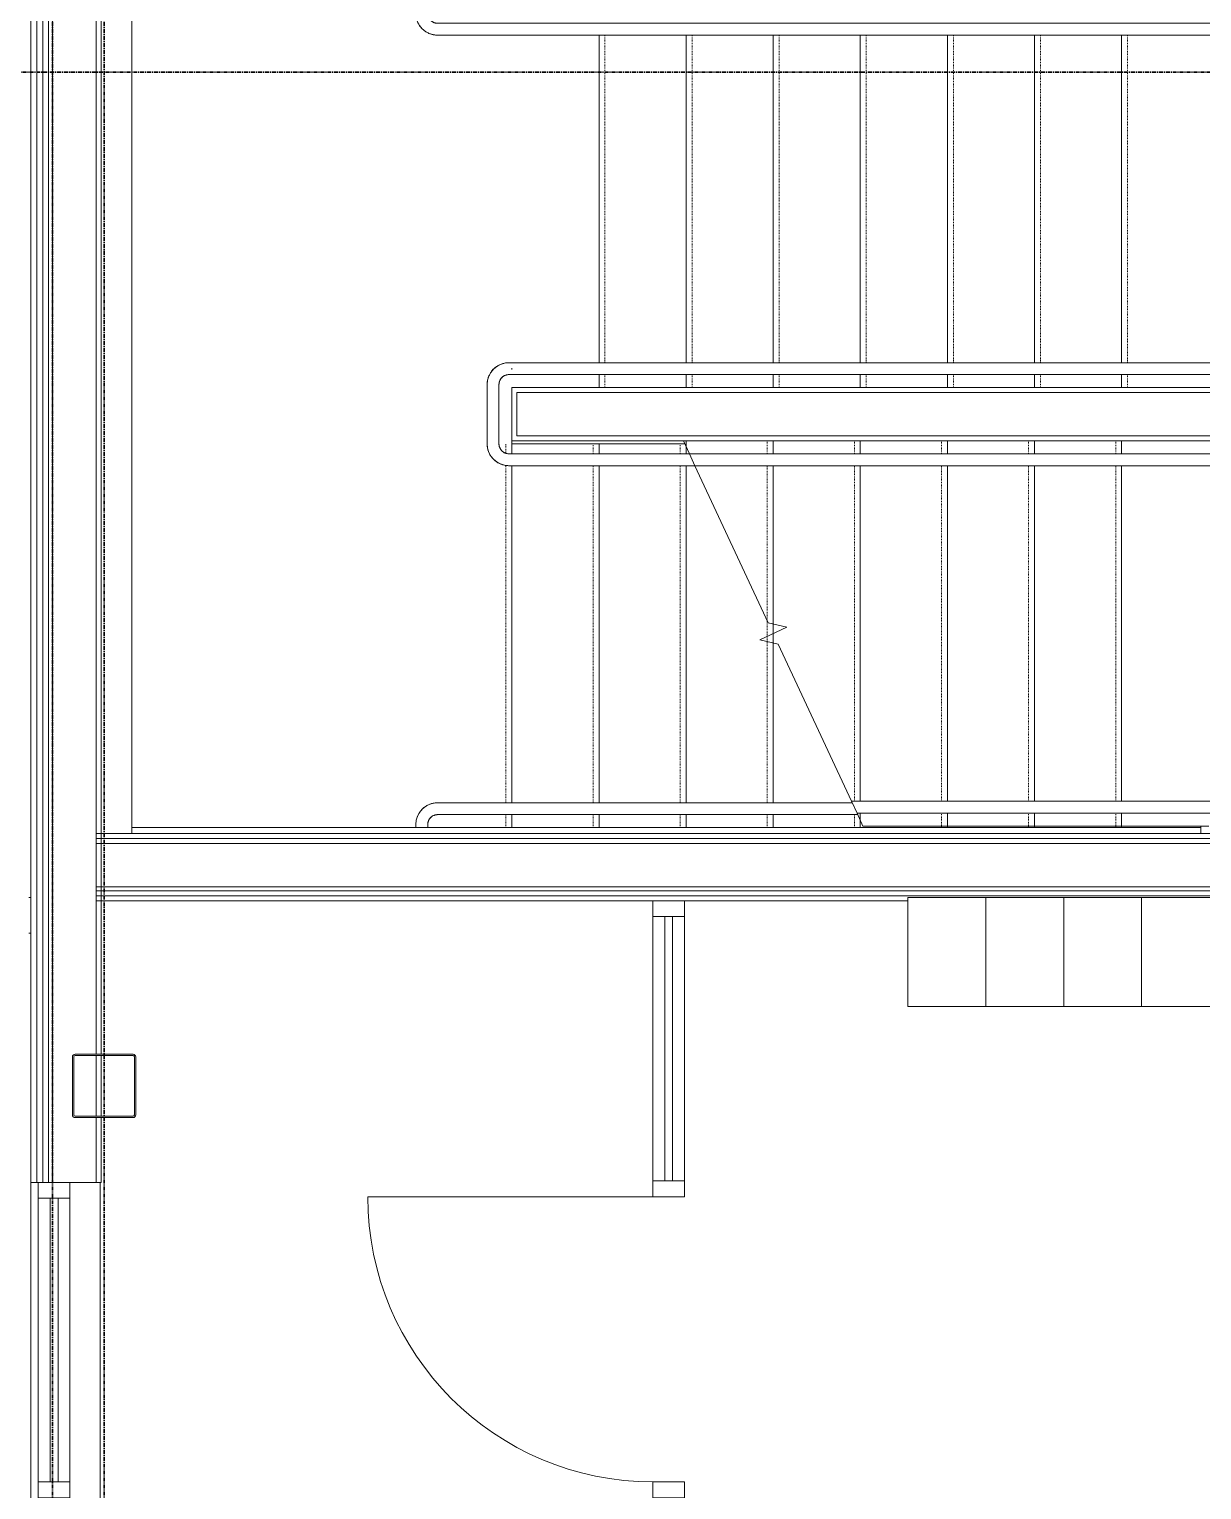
# Model space of a CAD drawing. Header units: inches. Extents: x -4093 to -1777, y 9773 to 12264.
# Drawn here: x -3832.3 to -3684.2, y 11356.2 to 11540.6 of the extents above; entities that cross this region are included whole.
import ezdxf

# ---------------------------------------------------------------- set-up
doc = ezdxf.new("R2010")
doc.units = ezdxf.units.IN
doc.header["$MEASUREMENT"] = 0
doc.linetypes.add('Grid Line 1_2_', pattern=[0.875, 0.5, -0.125, 0.125, -0.125])
doc.linetypes.add('Overhead 1_16_', pattern=[0.101562, 0.0625, -0.039062])
for name, color, linetype, lineweight in [('0-1', 7, 'Continuous', 5), ('0-2', 7, 'Continuous', 9), ('A-DOOR-1', 7, 'Continuous', 9), ('A-FLOR-1', 7, 'Continuous', 9), ('A-FLOR-2', 192, 'Continuous', 9), ('A-FLOR-HRAL-1', 7, 'Continuous', 9), ('A-GENM-1', 7, 'Continuous', 9), ('A-GLAZ-CURT', 52, 'Continuous', 9), ('A-GLAZ-CURT-1', 7, 'Continuous', 9), ('A-GLAZ-CWMG', 51, 'Continuous', 9), ('A-GLAZ-CWMG-1', 7, 'Continuous', 9), ('A-WALL', 113, 'Continuous', 18), ('A-WALL-1', 7, 'Continuous', 9), ('A-WALL-2', 250, 'Continuous', 18), ('A-WALL-3', 113, 'Continuous', 9), ('I-WALL-1', 7, 'Continuous', 9), ('S-BEAM-1', 7, 'Continuous', 9), ('S-COLS-1', 7, 'Continuous', 9), ('S-FNDN-1', 7, 'Continuous', 9), ('S-FNDN-2', 32, 'Continuous', 9), ('S-GRID-1', 1, 'Grid Line 1_2_', 30), ('S-STRS-1', 7, 'Continuous', 9), ('S-STRS-2', 7, 'Overhead 1_16_', 9), ('S-STRS-MBND-1', 7, 'Continuous', 9)]:
    doc.layers.add(name, color=color, linetype=linetype, lineweight=lineweight)

# ---------------------------------------------------------------- blocks, each defined once
blk = doc.blocks.new('Family1 - MailBox-V90-BACKGROUND - 1ST FLOOR')
at = {"layer": 'A-GENM-1'}
for p, q in [((0, 13.78), (0, 0)), ((9.84, 13.78), (0, 13.78)), ((9.84, 0), (9.84, 13.78)), ((0, 0), (9.84, 0))]:
    blk.add_line(p, q, dxfattribs=at)
blk = doc.blocks.new('Rectangular Mullion - 2_ x 4_ - EXTERIOR-2336969-BACKGROUND - 1ST FLOOR')
at = {"layer": 'A-GLAZ-CWMG-1'}
for p, q in [((-2, 2), (0, 2)), ((-2, -2), (-2, 2)), ((0, 2), (0, -2)), ((0, -2), (-2, -2))]:
    blk.add_line(p, q, dxfattribs=at)
blk = doc.blocks.new('System Panel - Glazed-2345253-BACKGROUND - 1ST FLOOR')
at = {"layer": 'A-GLAZ-CURT-1'}
for p, q in [((16.69, 0.5), (-16.69, 0.5)), ((-16.69, 0.5), (-16.69, -0.5)), ((16.69, -0.5), (16.69, 0.5)), ((-16.69, -0.5), (16.69, -0.5))]:
    blk.add_line(p, q, dxfattribs=at)
blk = doc.blocks.new('Rectangular Mullion - 2_ x 4_ - EXTERIOR-2336777-BACKGROUND - 1ST FLOOR')
at = {"layer": 'A-GLAZ-CWMG-1'}
for p, q in [((-3753.52, 11428.56), (-3753.52, 11395.19)), ((-3749.52, 11428.56), (-3749.52, 11395.19))]:
    blk.add_line(p, q, dxfattribs=at)
blk = doc.blocks.new('Rectangular Mullion - 2_ x 4_ - EXTERIOR-2336964-BACKGROUND - 1ST FLOOR')
at = {"layer": 'A-GLAZ-CWMG-1'}
for p, q in [((-1, 2), (1, 2)), ((-1, -2), (-1, 2)), ((1, 2), (1, -2)), ((1, -2), (-1, -2))]:
    blk.add_line(p, q, dxfattribs=at)
blk = doc.blocks.new('STOREFRONT DOOR - ALUM_ STILE W_ GLASS INSET-2336972-BACKGROUND - 1ST FLOOR')
at = {"layer": 'A-DOOR-1'}
blk.add_line((-18, -2), (-18, -38), dxfattribs=at)
blk.add_arc((-18, -2), 36, 270, 360, dxfattribs=at)
blk = doc.blocks.new('CTR - 1st Phase - Common Walls_rvt-1-BACKGROUND - 1ST FLOOR')
at = {"layer": '0-2'}
for name, p in [('Family1 - MailBox-V90-BACKGROUND - 1ST FLOOR', (-3721.32, 11417.21)), ('Family1 - MailBox-V90-BACKGROUND - 1ST FLOOR', (-3711.48, 11417.21)), ('Family1 - MailBox-V90-BACKGROUND - 1ST FLOOR', (-3701.64, 11417.21)), ('Family1 - MailBox-V90-BACKGROUND - 1ST FLOOR', (-3691.8, 11417.21)), ('Rectangular Mullion - 2_ x 4_ - EXTERIOR-2336777-BACKGROUND - 1ST FLOOR', (0, 0))]:
    blk.add_blockref(name, p, dxfattribs=at)
at = {"layer": '0-2', "extrusion": (0, 0, -1), "rotation": 90.00000000000053}
for name, p in [('Rectangular Mullion - 2_ x 4_ - EXTERIOR-2336969-BACKGROUND - 1ST FLOOR', (3751.52, 11430.56)), ('Rectangular Mullion - 2_ x 4_ - EXTERIOR-2336964-BACKGROUND - 1ST FLOOR', (3751.52, 11394.19)), ('Rectangular Mullion - 2_ x 4_ - EXTERIOR-2336964-BACKGROUND - 1ST FLOOR', (3751.52, 11356.19))]:
    blk.add_blockref(name, p, dxfattribs=at)
at = {"layer": '0-2'}
for name, p, rotation in [('System Panel - Glazed-2345253-BACKGROUND - 1ST FLOOR', (-3751.52, 11411.88), 89.99999999999947), ('STOREFRONT DOOR - ALUM_ STILE W_ GLASS INSET-2336972-BACKGROUND - 1ST FLOOR', (-3751.52, 11375.19), 269.9999999999995)]:
    blk.add_blockref(name, p, dxfattribs=dict(at, rotation=rotation))
blk = doc.blocks.new('Top Rail Type - Top Rail_Internal_-V103-BACKGROUND - 1ST FLOOR')
at = {"layer": 'A-FLOR-HRAL-1'}
for p, q in [((-3728.44, 11443.13), (-3727.74, 11441.63)), ((-3661.81, 11443.13), (-3728.44, 11443.13)), ((-3660.76, 11443.13), (-3661.81, 11443.13)), ((-3651.95, 11443.13), (-3660.76, 11443.13)), ((-3661.81, 11441.63), (-3727.74, 11441.63)), ((-3660.76, 11441.63), (-3661.81, 11441.63)), ((-3651.95, 11441.63), (-3660.76, 11441.63)), ((-3650.7, 11439.75), (-3650.7, 11440.38)), ((-3649.2, 11439.75), (-3649.2, 11440.38)), ((-3650.7, 11439.75), (-3649.2, 11439.75))]:
    blk.add_line(p, q, dxfattribs=at)
for radius in [2.75, 1.25]:
    blk.add_arc((-3651.95, 11440.38), radius, 0, 90, dxfattribs=at)
blk = doc.blocks.new('Top Rail Type - Top Rail_Internal_-V104-BACKGROUND - 1ST FLOOR')
at = {"layer": 'A-FLOR-HRAL-1'}
for p, q in [((-3646.57, 11492), (-3648.07, 11492)), ((-3648.07, 11492), (-3648.07, 11488.25)), ((-3646.57, 11492), (-3646.57, 11488.25)), ((-3748.9, 11487), (-3748.2, 11485.5)), ((-3661.81, 11487), (-3748.9, 11487)), ((-3660.76, 11487), (-3661.81, 11487)), ((-3649.32, 11487), (-3660.76, 11487)), ((-3661.81, 11485.5), (-3748.2, 11485.5)), ((-3660.76, 11485.5), (-3661.81, 11485.5)), ((-3649.32, 11485.5), (-3660.76, 11485.5))]:
    blk.add_line(p, q, dxfattribs=at)
for radius in [1.25, 2.75]:
    blk.add_arc((-3649.32, 11488.25), radius, 270, 0, dxfattribs=at)
blk = doc.blocks.new('Top Rail Type - Top Rail_Internal_-2658758-BACKGROUND - 1ST FLOOR')
at = {"layer": 'A-FLOR-HRAL-1'}
for p, q in [((-3771.9, 11442.94), (-3780.7, 11442.94)), ((-3728.36, 11442.94), (-3771.23, 11442.94)), ((-3783.45, 11440.19), (-3783.45, 11439.81)), ((-3781.95, 11439.81), (-3781.95, 11440.19)), ((-3780.7, 11441.44), (-3771.9, 11441.44)), ((-3771.23, 11441.44), (-3727.66, 11441.44))]:
    blk.add_line(p, q, dxfattribs=at)
at = {"layer": 'A-FLOR-HRAL-1', "flags": 128}
for points in [[(-3780.7, 11442.94), (-3780.81, 11442.94), (-3780.92, 11442.93), (-3781.03, 11442.92), (-3781.14, 11442.9), (-3781.25, 11442.88), (-3781.35, 11442.86), (-3781.46, 11442.83), (-3781.56, 11442.8), (-3781.67, 11442.76), (-3781.77, 11442.72), (-3781.87, 11442.68), (-3781.97, 11442.63), (-3782.07, 11442.58), (-3782.16, 11442.52), (-3782.25, 11442.46), (-3782.34, 11442.4), (-3782.43, 11442.33), (-3782.51, 11442.26), (-3782.59, 11442.18), (-3782.67, 11442.11), (-3782.75, 11442.02), (-3782.82, 11441.94), (-3782.89, 11441.86), (-3782.95, 11441.77), (-3783.01, 11441.68), (-3783.07, 11441.58), (-3783.12, 11441.49), (-3783.17, 11441.39), (-3783.22, 11441.29), (-3783.26, 11441.19), (-3783.3, 11441.08), (-3783.33, 11440.98), (-3783.36, 11440.87), (-3783.39, 11440.76), (-3783.41, 11440.66), (-3783.43, 11440.55), (-3783.44, 11440.44), (-3783.45, 11440.33), (-3783.45, 11440.22), (-3783.45, 11440.19)], [(-3771.23, 11442.94), (-3771.28, 11442.94), (-3771.32, 11442.94), (-3771.37, 11442.94), (-3771.41, 11442.94), (-3771.46, 11442.94), (-3771.51, 11442.94), (-3771.55, 11442.94), (-3771.6, 11442.94), (-3771.65, 11442.94), (-3771.7, 11442.94), (-3771.75, 11442.94), (-3771.8, 11442.94), (-3771.85, 11442.94), (-3771.9, 11442.94), (-3771.9, 11442.94)], [(-3781.95, 11440.19), (-3781.95, 11440.24), (-3781.94, 11440.29), (-3781.94, 11440.34), (-3781.93, 11440.39), (-3781.92, 11440.44), (-3781.91, 11440.49), (-3781.9, 11440.53), (-3781.89, 11440.58), (-3781.87, 11440.63), (-3781.85, 11440.68), (-3781.83, 11440.72), (-3781.81, 11440.77), (-3781.78, 11440.81), (-3781.76, 11440.85), (-3781.73, 11440.9), (-3781.7, 11440.94), (-3781.67, 11440.98), (-3781.64, 11441.01), (-3781.6, 11441.05), (-3781.57, 11441.09), (-3781.53, 11441.12), (-3781.5, 11441.15), (-3781.46, 11441.18), (-3781.42, 11441.21), (-3781.37, 11441.24), (-3781.33, 11441.27), (-3781.29, 11441.29), (-3781.24, 11441.31), (-3781.2, 11441.34), (-3781.15, 11441.35), (-3781.1, 11441.37), (-3781.06, 11441.39), (-3781.01, 11441.4), (-3780.96, 11441.41), (-3780.91, 11441.42), (-3780.86, 11441.43), (-3780.81, 11441.43), (-3780.76, 11441.44), (-3780.71, 11441.44), (-3780.7, 11441.44)], [(-3771.9, 11441.44), (-3771.85, 11441.44), (-3771.8, 11441.44), (-3771.75, 11441.44), (-3771.7, 11441.44), (-3771.65, 11441.44), (-3771.6, 11441.44), (-3771.55, 11441.44), (-3771.51, 11441.44), (-3771.46, 11441.44), (-3771.41, 11441.44), (-3771.37, 11441.44), (-3771.32, 11441.44), (-3771.28, 11441.44), (-3771.24, 11441.44), (-3771.23, 11441.44)]]:
    blk.add_lwpolyline(points, dxfattribs=at)
blk = doc.blocks.new('Top Rail Type - Top Rail_Internal_-V106-BACKGROUND - 1ST FLOOR')
at = {"layer": 'A-FLOR-HRAL-1'}
for p, q in [((-3771.9, 11442.94), (-3780.7, 11442.94)), ((-3770.84, 11442.94), (-3771.9, 11442.94)), ((-3728.36, 11442.94), (-3770.84, 11442.94)), ((-3783.45, 11440.19), (-3783.45, 11439.81)), ((-3781.95, 11440.19), (-3781.95, 11439.81)), ((-3771.9, 11441.44), (-3780.7, 11441.44)), ((-3770.84, 11441.44), (-3771.9, 11441.44)), ((-3727.66, 11441.44), (-3770.84, 11441.44))]:
    blk.add_line(p, q, dxfattribs=at)
for radius in [2.75, 1.25]:
    blk.add_arc((-3780.7, 11440.19), radius, 90, 180, dxfattribs=at)
blk = doc.blocks.new('Top Rail Type - Top Rail_Internal_-2659697-BACKGROUND - 1ST FLOOR')
at = {"layer": 'A-FLOR-HRAL-1'}
for p, q in [((-3771.3, 11498.5), (-3771.7, 11498.5)), ((-3650.41, 11498.5), (-3771.11, 11498.5)), ((-3649.32, 11498.5), (-3649.75, 11498.5)), ((-3774.45, 11495.75), (-3774.45, 11488.25)), ((-3772.95, 11488.25), (-3772.95, 11495.75)), ((-3771.7, 11497), (-3771.3, 11497)), ((-3771.11, 11497), (-3650.41, 11497)), ((-3649.75, 11497), (-3649.32, 11497)), ((-3648.07, 11495.75), (-3648.07, 11490.99)), ((-3646.57, 11490.99), (-3646.57, 11495.75)), ((-3647.23, 11490.99), (-3647.42, 11490.99)), ((-3748.9, 11487), (-3771.7, 11487)), ((-3771.7, 11485.5), (-3748.2, 11485.5))]:
    blk.add_line(p, q, dxfattribs=at)
at = {"layer": 'A-FLOR-HRAL-1', "flags": 128}
for points in [[(-3771.7, 11498.5), (-3771.81, 11498.5), (-3771.92, 11498.49), (-3772.03, 11498.48), (-3772.14, 11498.47), (-3772.25, 11498.45), (-3772.35, 11498.42), (-3772.46, 11498.39), (-3772.56, 11498.36), (-3772.67, 11498.33), (-3772.77, 11498.28), (-3772.87, 11498.24), (-3772.97, 11498.19), (-3773.07, 11498.14), (-3773.16, 11498.08), (-3773.25, 11498.02), (-3773.34, 11497.96), (-3773.43, 11497.89), (-3773.51, 11497.82), (-3773.59, 11497.75), (-3773.67, 11497.67), (-3773.75, 11497.59), (-3773.82, 11497.5), (-3773.89, 11497.42), (-3773.95, 11497.33), (-3774.01, 11497.24), (-3774.07, 11497.14), (-3774.12, 11497.05), (-3774.17, 11496.95), (-3774.22, 11496.85), (-3774.26, 11496.75), (-3774.3, 11496.65), (-3774.33, 11496.54), (-3774.36, 11496.43), (-3774.39, 11496.33), (-3774.41, 11496.22), (-3774.43, 11496.11), (-3774.44, 11496), (-3774.45, 11495.89), (-3774.45, 11495.78), (-3774.45, 11495.75)], [(-3649.75, 11498.5), (-3649.8, 11498.5), (-3649.85, 11498.5), (-3649.9, 11498.5), (-3649.95, 11498.5), (-3650, 11498.5), (-3650.04, 11498.5), (-3650.09, 11498.5), (-3650.14, 11498.5), (-3650.19, 11498.5), (-3650.23, 11498.5), (-3650.28, 11498.5), (-3650.32, 11498.5), (-3650.37, 11498.5), (-3650.41, 11498.5), (-3650.41, 11498.5)], [(-3646.57, 11495.75), (-3646.58, 11495.86), (-3646.58, 11495.97), (-3646.59, 11496.08), (-3646.61, 11496.19), (-3646.63, 11496.3), (-3646.65, 11496.41), (-3646.68, 11496.51), (-3646.71, 11496.62), (-3646.75, 11496.72), (-3646.79, 11496.82), (-3646.84, 11496.92), (-3646.88, 11497.02), (-3646.94, 11497.12), (-3646.99, 11497.21), (-3647.05, 11497.3), (-3647.12, 11497.39), (-3647.19, 11497.48), (-3647.26, 11497.57), (-3647.33, 11497.65), (-3647.41, 11497.72), (-3647.49, 11497.8), (-3647.57, 11497.87), (-3647.66, 11497.94), (-3647.75, 11498), (-3647.84, 11498.07), (-3647.93, 11498.12), (-3648.03, 11498.18), (-3648.13, 11498.23), (-3648.23, 11498.27), (-3648.33, 11498.32), (-3648.43, 11498.35), (-3648.54, 11498.39), (-3648.64, 11498.42), (-3648.75, 11498.44), (-3648.86, 11498.46), (-3648.97, 11498.48), (-3649.07, 11498.49), (-3649.18, 11498.5), (-3649.29, 11498.5), (-3649.32, 11498.5)], [(-3772.95, 11495.75), (-3772.95, 11495.8), (-3772.94, 11495.85), (-3772.94, 11495.9), (-3772.93, 11495.95), (-3772.92, 11496), (-3772.91, 11496.05), (-3772.9, 11496.1), (-3772.89, 11496.15), (-3772.87, 11496.19), (-3772.85, 11496.24), (-3772.83, 11496.28), (-3772.81, 11496.33), (-3772.78, 11496.37), (-3772.76, 11496.42), (-3772.73, 11496.46), (-3772.7, 11496.5), (-3772.67, 11496.54), (-3772.64, 11496.58), (-3772.6, 11496.61), (-3772.57, 11496.65), (-3772.53, 11496.68), (-3772.5, 11496.72), (-3772.46, 11496.75), (-3772.42, 11496.78), (-3772.37, 11496.8), (-3772.33, 11496.83), (-3772.29, 11496.85), (-3772.24, 11496.88), (-3772.2, 11496.9), (-3772.15, 11496.92), (-3772.1, 11496.93), (-3772.06, 11496.95), (-3772.01, 11496.96), (-3771.96, 11496.97), (-3771.91, 11496.98), (-3771.86, 11496.99), (-3771.81, 11497), (-3771.76, 11497), (-3771.71, 11497), (-3771.7, 11497)], [(-3650.41, 11497), (-3650.37, 11497), (-3650.33, 11497), (-3650.28, 11497), (-3650.24, 11497), (-3650.19, 11497), (-3650.14, 11497), (-3650.09, 11497), (-3650.05, 11497), (-3650, 11497), (-3649.95, 11497), (-3649.9, 11497), (-3649.85, 11497), (-3649.8, 11497), (-3649.75, 11497), (-3649.75, 11497)], [(-3649.32, 11497), (-3649.27, 11497), (-3649.22, 11497), (-3649.17, 11496.99), (-3649.12, 11496.99), (-3649.08, 11496.98), (-3649.03, 11496.97), (-3648.98, 11496.95), (-3648.93, 11496.94), (-3648.88, 11496.92), (-3648.84, 11496.9), (-3648.79, 11496.88), (-3648.75, 11496.86), (-3648.7, 11496.84), (-3648.66, 11496.81), (-3648.62, 11496.78), (-3648.58, 11496.75), (-3648.54, 11496.72), (-3648.5, 11496.69), (-3648.46, 11496.66), (-3648.43, 11496.62), (-3648.39, 11496.59), (-3648.36, 11496.55), (-3648.33, 11496.51), (-3648.3, 11496.47), (-3648.27, 11496.43), (-3648.25, 11496.38), (-3648.22, 11496.34), (-3648.2, 11496.3), (-3648.18, 11496.25), (-3648.16, 11496.2), (-3648.14, 11496.16), (-3648.13, 11496.11), (-3648.11, 11496.06), (-3648.1, 11496.01), (-3648.09, 11495.96), (-3648.08, 11495.91), (-3648.08, 11495.87), (-3648.08, 11495.82), (-3648.07, 11495.77), (-3648.07, 11495.75)], [(-3774.45, 11488.25), (-3774.45, 11488.14), (-3774.44, 11488.03), (-3774.43, 11487.92), (-3774.41, 11487.81), (-3774.39, 11487.71), (-3774.37, 11487.6), (-3774.34, 11487.49), (-3774.31, 11487.39), (-3774.27, 11487.28), (-3774.23, 11487.18), (-3774.19, 11487.08), (-3774.14, 11486.98), (-3774.09, 11486.89), (-3774.03, 11486.79), (-3773.97, 11486.7), (-3773.9, 11486.61), (-3773.84, 11486.52), (-3773.77, 11486.44), (-3773.69, 11486.36), (-3773.61, 11486.28), (-3773.53, 11486.2), (-3773.45, 11486.13), (-3773.36, 11486.06), (-3773.28, 11486), (-3773.18, 11485.94), (-3773.09, 11485.88), (-3772.99, 11485.83), (-3772.9, 11485.78), (-3772.8, 11485.73), (-3772.7, 11485.69), (-3772.59, 11485.65), (-3772.49, 11485.62), (-3772.38, 11485.59), (-3772.27, 11485.56), (-3772.17, 11485.54), (-3772.06, 11485.53), (-3771.95, 11485.51), (-3771.84, 11485.51), (-3771.73, 11485.5), (-3771.7, 11485.5)], [(-3771.7, 11487), (-3771.75, 11487), (-3771.8, 11487.01), (-3771.85, 11487.01), (-3771.9, 11487.02), (-3771.95, 11487.03), (-3772, 11487.04), (-3772.04, 11487.05), (-3772.09, 11487.07), (-3772.14, 11487.08), (-3772.19, 11487.1), (-3772.23, 11487.12), (-3772.28, 11487.14), (-3772.32, 11487.17), (-3772.36, 11487.19), (-3772.4, 11487.22), (-3772.45, 11487.25), (-3772.48, 11487.28), (-3772.52, 11487.31), (-3772.56, 11487.35), (-3772.6, 11487.38), (-3772.63, 11487.42), (-3772.66, 11487.46), (-3772.69, 11487.49), (-3772.72, 11487.53), (-3772.75, 11487.58), (-3772.78, 11487.62), (-3772.8, 11487.66), (-3772.82, 11487.71), (-3772.84, 11487.75), (-3772.86, 11487.8), (-3772.88, 11487.85), (-3772.9, 11487.89), (-3772.91, 11487.94), (-3772.92, 11487.99), (-3772.93, 11488.04), (-3772.94, 11488.09), (-3772.94, 11488.14), (-3772.95, 11488.19), (-3772.95, 11488.24), (-3772.95, 11488.25)]]:
    blk.add_lwpolyline(points, dxfattribs=at)
at = {"layer": 'A-FLOR-HRAL-1'}
blk.add_open_spline([(-3771.32, 11497.66), (-3771.32, 11497.69), (-3771.32, 11497.75), (-3771.32, 11497.8), (-3771.32, 11497.83)], degree=3, knots=[0.46096254, 0.46096254, 0.46096254, 0.46096254, 0.5, 0.53313621, 0.53313621, 0.53313621, 0.53313621], dxfattribs=at)
blk = doc.blocks.new('Top Rail Type - Top Rail_Internal_-V109-BACKGROUND - 1ST FLOOR')
at = {"layer": 'A-FLOR-HRAL-1'}
for p, q in [((-3771.7, 11498.5), (-3771.32, 11498.5)), ((-3771.32, 11498.5), (-3650.81, 11498.5)), ((-3650.81, 11498.5), (-3649.75, 11498.5)), ((-3649.75, 11498.5), (-3649.32, 11498.5)), ((-3774.45, 11488.25), (-3774.45, 11495.75)), ((-3772.95, 11488.25), (-3772.95, 11495.75)), ((-3771.7, 11497), (-3771.32, 11497)), ((-3771.32, 11497), (-3650.81, 11497)), ((-3650.81, 11497), (-3649.75, 11497)), ((-3649.75, 11497), (-3649.32, 11497)), ((-3648.07, 11495.75), (-3648.07, 11490.99)), ((-3646.57, 11495.75), (-3646.57, 11490.99)), ((-3646.57, 11490.99), (-3648.07, 11490.99)), ((-3748.9, 11487), (-3771.7, 11487)), ((-3748.2, 11485.5), (-3771.7, 11485.5))]:
    blk.add_line(p, q, dxfattribs=at)
for centre, radius, start, end in [((-3771.7, 11495.75), 2.75, 90, 180), ((-3649.32, 11495.75), 2.75, 0, 90), ((-3771.7, 11495.75), 1.25, 90, 180), ((-3649.32, 11495.75), 1.25, 0, 90), ((-3771.7, 11488.25), 2.75, 180, 270), ((-3771.7, 11488.25), 1.25, 180, 270)]:
    blk.add_arc(centre, radius, start, end, dxfattribs=at)
blk = doc.blocks.new('Top Rail Type - Top Rail_Internal_-2658777-BACKGROUND - 1ST FLOOR')
at = {"layer": 'A-FLOR-HRAL-1'}
for p, q in [((-3783.45, 11543.24), (-3783.45, 11542.61)), ((-3782.79, 11543.24), (-3782.61, 11543.24)), ((-3781.95, 11542.61), (-3781.95, 11543.24)), ((-3639.7, 11543.24), (-3639.7, 11542.61)), ((-3639.04, 11543.24), (-3638.86, 11543.24)), ((-3638.2, 11542.61), (-3638.2, 11543.24)), ((-3771.9, 11541.36), (-3780.7, 11541.36)), ((-3780.7, 11539.86), (-3771.9, 11539.86)), ((-3650.41, 11541.36), (-3770.44, 11541.36)), ((-3770.44, 11539.86), (-3650.41, 11539.86)), ((-3640.95, 11541.36), (-3649.75, 11541.36)), ((-3649.75, 11539.86), (-3640.95, 11539.86))]:
    blk.add_line(p, q, dxfattribs=at)
at = {"layer": 'A-FLOR-HRAL-1', "flags": 128}
for points in [[(-3783.45, 11542.61), (-3783.45, 11542.5), (-3783.44, 11542.39), (-3783.43, 11542.29), (-3783.41, 11542.18), (-3783.39, 11542.07), (-3783.37, 11541.96), (-3783.34, 11541.85), (-3783.31, 11541.75), (-3783.27, 11541.65), (-3783.23, 11541.54), (-3783.19, 11541.44), (-3783.14, 11541.34), (-3783.09, 11541.25), (-3783.03, 11541.15), (-3782.97, 11541.06), (-3782.9, 11540.97), (-3782.84, 11540.89), (-3782.77, 11540.8), (-3782.69, 11540.72), (-3782.61, 11540.64), (-3782.53, 11540.57), (-3782.45, 11540.49), (-3782.36, 11540.43), (-3782.28, 11540.36), (-3782.18, 11540.3), (-3782.09, 11540.24), (-3781.99, 11540.19), (-3781.9, 11540.14), (-3781.8, 11540.09), (-3781.7, 11540.05), (-3781.59, 11540.01), (-3781.49, 11539.98), (-3781.38, 11539.95), (-3781.27, 11539.93), (-3781.17, 11539.9), (-3781.06, 11539.89), (-3780.95, 11539.88), (-3780.84, 11539.87), (-3780.73, 11539.86), (-3780.7, 11539.86)], [(-3780.7, 11541.36), (-3780.75, 11541.37), (-3780.8, 11541.37), (-3780.85, 11541.37), (-3780.9, 11541.38), (-3780.95, 11541.39), (-3781, 11541.4), (-3781.04, 11541.41), (-3781.09, 11541.43), (-3781.14, 11541.44), (-3781.19, 11541.46), (-3781.23, 11541.48), (-3781.28, 11541.51), (-3781.32, 11541.53), (-3781.36, 11541.56), (-3781.4, 11541.58), (-3781.45, 11541.61), (-3781.48, 11541.64), (-3781.52, 11541.67), (-3781.56, 11541.71), (-3781.6, 11541.74), (-3781.63, 11541.78), (-3781.66, 11541.82), (-3781.69, 11541.86), (-3781.72, 11541.9), (-3781.75, 11541.94), (-3781.78, 11541.98), (-3781.8, 11542.03), (-3781.82, 11542.07), (-3781.84, 11542.12), (-3781.86, 11542.16), (-3781.88, 11542.21), (-3781.9, 11542.26), (-3781.91, 11542.3), (-3781.92, 11542.35), (-3781.93, 11542.4), (-3781.94, 11542.45), (-3781.94, 11542.5), (-3781.95, 11542.55), (-3781.95, 11542.6), (-3781.95, 11542.61)], [(-3640.95, 11539.86), (-3640.84, 11539.87), (-3640.73, 11539.87), (-3640.62, 11539.88), (-3640.51, 11539.9), (-3640.4, 11539.92), (-3640.3, 11539.94), (-3640.19, 11539.97), (-3640.08, 11540), (-3639.98, 11540.04), (-3639.88, 11540.08), (-3639.78, 11540.13), (-3639.68, 11540.18), (-3639.58, 11540.23), (-3639.49, 11540.28), (-3639.4, 11540.34), (-3639.31, 11540.41), (-3639.22, 11540.48), (-3639.14, 11540.55), (-3639.05, 11540.62), (-3638.98, 11540.7), (-3638.9, 11540.78), (-3638.83, 11540.86), (-3638.76, 11540.95), (-3638.7, 11541.04), (-3638.63, 11541.13), (-3638.58, 11541.22), (-3638.52, 11541.32), (-3638.47, 11541.42), (-3638.43, 11541.52), (-3638.39, 11541.62), (-3638.35, 11541.72), (-3638.31, 11541.83), (-3638.28, 11541.93), (-3638.26, 11542.04), (-3638.24, 11542.15), (-3638.22, 11542.26), (-3638.21, 11542.37), (-3638.2, 11542.47), (-3638.2, 11542.58), (-3638.2, 11542.61)], [(-3639.7, 11542.61), (-3639.7, 11542.56), (-3639.7, 11542.51), (-3639.71, 11542.46), (-3639.71, 11542.42), (-3639.72, 11542.37), (-3639.73, 11542.32), (-3639.75, 11542.27), (-3639.76, 11542.22), (-3639.78, 11542.17), (-3639.8, 11542.13), (-3639.82, 11542.08), (-3639.84, 11542.04), (-3639.86, 11541.99), (-3639.89, 11541.95), (-3639.92, 11541.91), (-3639.95, 11541.87), (-3639.98, 11541.83), (-3640.01, 11541.79), (-3640.04, 11541.75), (-3640.08, 11541.72), (-3640.11, 11541.68), (-3640.15, 11541.65), (-3640.19, 11541.62), (-3640.23, 11541.59), (-3640.27, 11541.56), (-3640.32, 11541.54), (-3640.36, 11541.51), (-3640.4, 11541.49), (-3640.45, 11541.47), (-3640.5, 11541.45), (-3640.54, 11541.43), (-3640.59, 11541.42), (-3640.64, 11541.4), (-3640.69, 11541.39), (-3640.74, 11541.38), (-3640.79, 11541.38), (-3640.84, 11541.37), (-3640.89, 11541.37), (-3640.94, 11541.36), (-3640.95, 11541.36)], [(-3771.9, 11541.36), (-3771.79, 11541.36), (-3771.68, 11541.36), (-3771.57, 11541.36), (-3771.46, 11541.36), (-3771.35, 11541.36), (-3771.25, 11541.36), (-3771.14, 11541.36), (-3771.03, 11541.36), (-3770.93, 11541.36), (-3770.83, 11541.36), (-3770.73, 11541.36), (-3770.63, 11541.36), (-3770.53, 11541.36), (-3770.44, 11541.36), (-3770.44, 11541.36)], [(-3770.44, 11539.86), (-3770.53, 11539.86), (-3770.63, 11539.86), (-3770.73, 11539.86), (-3770.83, 11539.86), (-3770.93, 11539.86), (-3771.03, 11539.86), (-3771.14, 11539.86), (-3771.24, 11539.86), (-3771.35, 11539.86), (-3771.46, 11539.86), (-3771.57, 11539.86), (-3771.68, 11539.86), (-3771.79, 11539.86), (-3771.9, 11539.86), (-3771.9, 11539.86)], [(-3649.75, 11541.36), (-3649.8, 11541.36), (-3649.85, 11541.36), (-3649.9, 11541.36), (-3649.95, 11541.36), (-3650, 11541.36), (-3650.04, 11541.36), (-3650.09, 11541.36), (-3650.14, 11541.36), (-3650.19, 11541.36), (-3650.23, 11541.36), (-3650.28, 11541.36), (-3650.32, 11541.36), (-3650.37, 11541.36), (-3650.41, 11541.36), (-3650.41, 11541.36)], [(-3650.41, 11539.86), (-3650.37, 11539.86), (-3650.33, 11539.86), (-3650.28, 11539.86), (-3650.24, 11539.86), (-3650.19, 11539.86), (-3650.14, 11539.86), (-3650.09, 11539.86), (-3650.05, 11539.86), (-3650, 11539.86), (-3649.95, 11539.86), (-3649.9, 11539.86), (-3649.85, 11539.86), (-3649.8, 11539.86), (-3649.75, 11539.86), (-3649.75, 11539.86)]]:
    blk.add_lwpolyline(points, dxfattribs=at)
blk = doc.blocks.new('Top Rail Type - Top Rail_Internal_-V110-BACKGROUND - 1ST FLOOR')
at = {"layer": 'A-FLOR-HRAL-1'}
for p, q in [((-3781.95, 11543.24), (-3783.45, 11543.24)), ((-3783.45, 11543.24), (-3783.45, 11542.61)), ((-3781.95, 11543.24), (-3781.95, 11542.61)), ((-3639.7, 11543.24), (-3638.2, 11543.24)), ((-3639.7, 11542.61), (-3639.7, 11543.24)), ((-3638.2, 11542.61), (-3638.2, 11543.24)), ((-3780.7, 11541.36), (-3771.9, 11541.36)), ((-3780.7, 11539.86), (-3771.9, 11539.86)), ((-3771.9, 11541.36), (-3770.84, 11541.36)), ((-3771.9, 11539.86), (-3770.84, 11539.86)), ((-3770.84, 11541.36), (-3650.81, 11541.36)), ((-3770.84, 11539.86), (-3650.81, 11539.86)), ((-3650.81, 11541.36), (-3649.75, 11541.36)), ((-3650.81, 11539.86), (-3649.75, 11539.86)), ((-3649.75, 11541.36), (-3640.95, 11541.36)), ((-3649.75, 11539.86), (-3640.95, 11539.86))]:
    blk.add_line(p, q, dxfattribs=at)
for centre, radius, start, end in [((-3780.7, 11542.61), 2.75, 180, 270), ((-3780.7, 11542.61), 1.25, 180, 270), ((-3640.95, 11542.61), 2.75, 270, 0), ((-3640.95, 11542.61), 1.25, 270, 0)]:
    blk.add_arc(centre, radius, start, end, dxfattribs=at)
blk = doc.blocks.new('CTR - 1st Phase -Stairs _ Elevators_rvt-1-BACKGROUND - 1ST FLOOR')
at = {"layer": 'A-FLOR-1'}
blk.add_line((-3684.32, 11440), (-3684.32, 11439.06), dxfattribs=at)
at = {"layer": 'A-WALL-2'}
for p, q in [((-3770.7, 11494.75), (-3770.7, 11489.25)), ((-3656.45, 11494.75), (-3770.7, 11494.75)), ((-3656.45, 11489.25), (-3770.7, 11489.25)), ((-3643.32, 11438.44), (-3823.82, 11438.44)), ((-3643.32, 11437.81), (-3823.82, 11437.81)), ((-3643.32, 11432.31), (-3823.82, 11432.31)), ((-3643.32, 11431.81), (-3823.82, 11431.81)), ((-3643.32, 11431.19), (-3823.82, 11431.19))]:
    blk.add_line(p, q, dxfattribs=at)
at = {"layer": 'I-WALL-1'}
for p, q in [((-3656.45, 11495.38), (-3771.32, 11495.38)), ((-3771.32, 11495.38), (-3771.32, 11494.75)), ((-3771.32, 11494.75), (-3771.32, 11489.25)), ((-3771.32, 11489.25), (-3771.32, 11488.63)), ((-3771.32, 11488.63), (-3749.66, 11488.63)), ((-3749.32, 11488.63), (-3656.45, 11488.63)), ((-3643.32, 11439.06), (-3823.82, 11439.06)), ((-3823.82, 11439.06), (-3823.82, 11430.56)), ((-3823.82, 11430.56), (-3721.32, 11430.56))]:
    blk.add_line(p, q, dxfattribs=at)
at = {"layer": 'S-STRS-1'}
for p, q in [((-3760.32, 11539.86), (-3760.32, 11498.5)), ((-3749.32, 11539.86), (-3749.32, 11498.5)), ((-3738.32, 11539.86), (-3738.32, 11498.5)), ((-3727.32, 11539.86), (-3727.32, 11498.5)), ((-3716.32, 11539.86), (-3716.32, 11498.5)), ((-3705.32, 11539.86), (-3705.32, 11498.5)), ((-3694.32, 11539.86), (-3694.32, 11498.5)), ((-3760.32, 11497), (-3760.32, 11495.38)), ((-3749.32, 11497), (-3749.32, 11495.38)), ((-3738.32, 11497), (-3738.32, 11495.38)), ((-3727.32, 11497), (-3727.32, 11495.38)), ((-3716.32, 11497), (-3716.32, 11495.38)), ((-3705.32, 11497), (-3705.32, 11495.38)), ((-3694.32, 11497), (-3694.32, 11495.38)), ((-3771.32, 11488.24), (-3771.32, 11488.63)), ((-3771.32, 11487), (-3771.32, 11488.24)), ((-3760.32, 11488.24), (-3771.32, 11488.24)), ((-3749.48, 11488.24), (-3760.32, 11488.24)), ((-3760.32, 11487), (-3760.32, 11488.24)), ((-3749.32, 11488.63), (-3749.66, 11488.63)), ((-3749.32, 11487.9), (-3749.32, 11488.63)), ((-3738.32, 11487), (-3738.32, 11488.63)), ((-3727.32, 11487), (-3727.32, 11488.63)), ((-3716.32, 11487), (-3716.32, 11488.63)), ((-3705.32, 11487), (-3705.32, 11488.63)), ((-3694.32, 11487), (-3694.32, 11488.63)), ((-3749.32, 11487), (-3749.32, 11487.9)), ((-3771.32, 11442.94), (-3771.32, 11485.5)), ((-3760.32, 11442.94), (-3760.32, 11485.5)), ((-3749.32, 11442.94), (-3749.32, 11485.5)), ((-3738.32, 11465.52), (-3738.32, 11485.5)), ((-3727.32, 11443.13), (-3727.32, 11485.5)), ((-3716.32, 11443.13), (-3716.32, 11485.5)), ((-3705.32, 11443.13), (-3705.32, 11485.5)), ((-3694.32, 11443.13), (-3694.32, 11485.5)), ((-3738.32, 11464.31), (-3738.32, 11465.52)), ((-3738.32, 11463.11), (-3738.32, 11464.31)), ((-3738.32, 11442.94), (-3738.32, 11463.11)), ((-3771.32, 11439.81), (-3771.32, 11441.44)), ((-3760.32, 11439.81), (-3760.32, 11441.44)), ((-3749.32, 11439.81), (-3749.32, 11441.44)), ((-3738.32, 11439.81), (-3738.32, 11441.44)), ((-3727.32, 11440.72), (-3727.32, 11441.63)), ((-3727.32, 11439.81), (-3727.32, 11440.72)), ((-3716.32, 11440), (-3726.99, 11440)), ((-3716.32, 11440), (-3716.32, 11441.63)), ((-3716.32, 11439.81), (-3716.32, 11440)), ((-3705.32, 11440), (-3716.32, 11440)), ((-3705.32, 11440), (-3705.32, 11441.63)), ((-3705.32, 11439.81), (-3705.32, 11440)), ((-3694.32, 11440), (-3705.32, 11440)), ((-3694.32, 11440), (-3694.32, 11441.63)), ((-3694.32, 11439.81), (-3694.32, 11440)), ((-3683.32, 11440), (-3694.32, 11440))]:
    blk.add_line(p, q, dxfattribs=at)
at = {"layer": 'S-STRS-2'}
for p, q in [((-3759.57, 11539.86), (-3759.57, 11498.5)), ((-3748.57, 11539.86), (-3748.57, 11498.5)), ((-3737.57, 11539.86), (-3737.57, 11498.5)), ((-3726.57, 11539.86), (-3726.57, 11498.5)), ((-3715.57, 11539.86), (-3715.57, 11498.5)), ((-3704.57, 11539.86), (-3704.57, 11498.5)), ((-3693.57, 11539.86), (-3693.57, 11498.5)), ((-3759.57, 11497), (-3759.57, 11495.38)), ((-3748.57, 11497), (-3748.57, 11495.38)), ((-3737.57, 11497), (-3737.57, 11495.38)), ((-3726.57, 11497), (-3726.57, 11495.38)), ((-3715.57, 11497), (-3715.57, 11495.38)), ((-3704.57, 11497), (-3704.57, 11495.38)), ((-3693.57, 11497), (-3693.57, 11495.38)), ((-3772.07, 11487.1), (-3772.07, 11488.24)), ((-3761.07, 11487), (-3761.07, 11488.24)), ((-3750.07, 11487), (-3750.07, 11488.24)), ((-3739.07, 11487), (-3739.07, 11488.63)), ((-3728.07, 11487), (-3728.07, 11488.63)), ((-3717.07, 11487), (-3717.07, 11488.63)), ((-3706.07, 11487), (-3706.07, 11488.63)), ((-3695.07, 11487), (-3695.07, 11488.63)), ((-3772.07, 11442.94), (-3772.07, 11485.58)), ((-3761.07, 11442.94), (-3761.07, 11485.5)), ((-3750.07, 11442.94), (-3750.07, 11485.5)), ((-3739.07, 11465.92), (-3739.07, 11485.5)), ((-3728.07, 11443.13), (-3728.07, 11485.5)), ((-3717.07, 11443.13), (-3717.07, 11485.5)), ((-3706.07, 11443.13), (-3706.07, 11485.5)), ((-3695.07, 11443.13), (-3695.07, 11485.5)), ((-3739.07, 11463.96), (-3739.07, 11465.92)), ((-3739.07, 11463.29), (-3739.07, 11463.96)), ((-3739.07, 11442.94), (-3739.07, 11463.29)), ((-3772.07, 11439.81), (-3772.07, 11441.44)), ((-3761.07, 11439.81), (-3761.07, 11441.44)), ((-3750.07, 11439.81), (-3750.07, 11441.44)), ((-3739.07, 11439.81), (-3739.07, 11441.44)), ((-3728.07, 11439.81), (-3728.07, 11441.44)), ((-3717.07, 11440), (-3717.07, 11441.63)), ((-3717.07, 11439.81), (-3717.07, 11440)), ((-3706.07, 11440), (-3706.07, 11441.63)), ((-3706.07, 11439.81), (-3706.07, 11440)), ((-3695.07, 11440), (-3695.07, 11441.63)), ((-3695.07, 11439.81), (-3695.07, 11440))]:
    blk.add_line(p, q, dxfattribs=at)
at = {"layer": 'S-STRS-MBND-1'}
for p, q in [((-3749.66, 11488.63), (-3748.9, 11487)), ((-3748.2, 11485.5), (-3738.96, 11465.67)), ((-3736.62, 11465.11), (-3740.02, 11463.52)), ((-3738.96, 11465.67), (-3736.62, 11465.11)), ((-3740.02, 11463.52), (-3737.69, 11462.95)), ((-3737.69, 11462.95), (-3728.44, 11443.13)), ((-3727.74, 11441.63), (-3726.99, 11440))]:
    blk.add_line(p, q, dxfattribs=at)
at = {"layer": '0-2'}
for name in ['Top Rail Type - Top Rail_Internal_-2658777-BACKGROUND - 1ST FLOOR', 'Top Rail Type - Top Rail_Internal_-V110-BACKGROUND - 1ST FLOOR', 'Top Rail Type - Top Rail_Internal_-2659697-BACKGROUND - 1ST FLOOR', 'Top Rail Type - Top Rail_Internal_-V109-BACKGROUND - 1ST FLOOR', 'Top Rail Type - Top Rail_Internal_-V104-BACKGROUND - 1ST FLOOR', 'Top Rail Type - Top Rail_Internal_-2658758-BACKGROUND - 1ST FLOOR', 'Top Rail Type - Top Rail_Internal_-V106-BACKGROUND - 1ST FLOOR', 'Top Rail Type - Top Rail_Internal_-V103-BACKGROUND - 1ST FLOOR']:
    blk.add_blockref(name, (0, 0), dxfattribs=at)
blk = doc.blocks.new('HSS-Hollow Structural Section-Column - HSS8X8X3_16-2487812-BACKGROUND - 1ST FLOOR')
at = {"layer": 'S-COLS-1'}
for p, q in [((3.652, 4), (-3.652, 4)), ((-3.652, 3.826), (3.652, 3.826)), ((-4, 3.652), (-4, -3.652)), ((-3.826, -3.652), (-3.826, 3.652)), ((3.826, 3.652), (3.826, -3.652)), ((4, -3.652), (4, 3.652)), ((3.652, -3.826), (-3.652, -3.826)), ((-3.652, -4), (3.652, -4))]:
    blk.add_line(p, q, dxfattribs=at)
for centre, radius, start, end in [((-3.652, 3.652), 0.348, 90, 180), ((-3.652, 3.652), 0.174, 90, 180), ((3.652, 3.652), 0.348, 360, 90), ((3.652, 3.652), 0.174, 0, 90), ((-3.652, -3.652), 0.348, 180, 270), ((-3.652, -3.652), 0.174, 180, 270), ((3.652, -3.652), 0.174, 270, 360), ((3.652, -3.652), 0.348, 270, 360)]:
    blk.add_arc(centre, radius, start, end, dxfattribs=at)
blk = doc.blocks.new('CTR - 1st Phase - Structure_rvt-1-BACKGROUND - 1ST FLOOR')
at = {"layer": 'A-WALL-1'}
for q in [(-3684.32, 11439.81), (-3819.32, 11439.06)]:
    blk.add_line((-3819.32, 11439.81), q, dxfattribs=at)
at = {"layer": 'S-BEAM-1'}
blk.add_line((-3832.32, 11426.49), (-3832.07, 11426.49), dxfattribs=at)
at = {"layer": 'S-FNDN-1'}
blk.add_line((-3819.32, 11544.19), (-3819.32, 11439.06), dxfattribs=at)
at = {"layer": 'S-GRID-1'}
for p, q in [((-3829.32, 9772.61), (-3829.32, 12247.5)), ((-3822.82, 9772.61), (-3822.82, 12247.5)), ((-1777.25, 11535.19), (-4076.95, 11535.19))]:
    blk.add_line(p, q, dxfattribs=at)
at = {"layer": '0-2'}
blk.add_blockref('HSS-Hollow Structural Section-Column - HSS8X8X3_16-2487812-BACKGROUND - 1ST FLOOR', (-3822.82, 11407.19), dxfattribs=at)
blk = doc.blocks.new('System Panel - Glazed-2762267-BACKGROUND - 1ST FLOOR')
at = {"layer": 'A-GLAZ-CURT'}
for p, q in [((17.9, 0.5), (-17.9, 0.5)), ((-17.9, 0.5), (-17.9, -0.5)), ((17.9, -0.5), (17.9, 0.5)), ((-17.9, -0.5), (17.9, -0.5))]:
    blk.add_line(p, q, dxfattribs=at)
blk = doc.blocks.new('Rectangular Mullion - 2_ x 4_ rectangular-2647654-BACKGROUND - 1ST FLOOR')
at = {"layer": 'A-GLAZ-CWMG'}
for p, q in [((-3831.14, 11392.99), (-3831.14, 11357.19)), ((-3827.14, 11392.99), (-3827.14, 11357.19))]:
    blk.add_line(p, q, dxfattribs=at)
blk = doc.blocks.new('Rectangular Mullion - 2_ x 4_ rectangular-2762270-BACKGROUND - 1ST FLOOR')
at = {"layer": 'A-GLAZ-CWMG'}
for p, q in [((-2, 2), (0, 2)), ((-2, -2), (-2, 2)), ((0, 2), (0, -2)), ((0, -2), (-2, -2))]:
    blk.add_line(p, q, dxfattribs=at)
blk = doc.blocks.new('Rectangular Mullion - 2_ x 4_ rectangular-2762260-BACKGROUND - 1ST FLOOR')
at = {"layer": 'A-GLAZ-CWMG'}
for p, q in [((-1, 2), (1, 2)), ((-1, -2), (-1, 2)), ((1, 2), (1, -2)), ((1, -2), (-1, -2))]:
    blk.add_line(p, q, dxfattribs=at)

msp = doc.modelspace()

# ---------------------------------------------------------------- linework, layer by layer
at = {"layer": 'A-FLOR-2'}
msp.add_line((-3823.32, 11394.99), (-3823.32, 11280.16), dxfattribs=at)
at = {"layer": 'A-WALL'}
for p, q in [((-3831.32, 11394.99), (-3831.32, 11567.79)), ((-3830.57, 11394.99), (-3830.57, 11567.79)), ((-3829.82, 11394.99), (-3829.82, 11567.79)), ((-3829.32, 11394.99), (-3829.32, 11567.79)), ((-3823.82, 11411.19), (-3823.82, 11567.79)), ((-3823.82, 11403.36), (-3823.82, 11411.02)), ((-3823.82, 11394.99), (-3823.82, 11403.19))]:
    msp.add_line(p, q, dxfattribs=at)
at = {"layer": 'A-WALL-3'}
for p, q in [((-3832.07, 11012.79), (-3832.07, 11567.79)), ((-3823.2, 11411.19), (-3823.2, 11567.79)), ((-3823.2, 11403.36), (-3823.2, 11411.02)), ((-3823.2, 11394.99), (-3823.2, 11403.19)), ((-3832.07, 11394.99), (-3823.2, 11394.99))]:
    msp.add_line(p, q, dxfattribs=at)
at = {"layer": 'S-FNDN-2'}
msp.add_line((-3832.07, 11430.99), (-3832.32, 11430.99), dxfattribs=at)

# ---------------------------------------------------------------- block references
at = {"layer": '0-1'}
for name in ['CTR - 1st Phase - Structure_rvt-1-BACKGROUND - 1ST FLOOR', 'CTR - 1st Phase - Common Walls_rvt-1-BACKGROUND - 1ST FLOOR', 'CTR - 1st Phase -Stairs _ Elevators_rvt-1-BACKGROUND - 1ST FLOOR']:
    msp.add_blockref(name, (0, 0), dxfattribs=at)
at = {"layer": 'A-GLAZ-CURT', "rotation": 89.99999999999899}
msp.add_blockref('System Panel - Glazed-2762267-BACKGROUND - 1ST FLOOR', (-3829.14, 11375.09), dxfattribs=at)
at = {"layer": 'A-GLAZ-CWMG', "extrusion": (0, 0, -1), "rotation": 90.00000000000101}
for name, p in [('Rectangular Mullion - 2_ x 4_ rectangular-2762270-BACKGROUND - 1ST FLOOR', (3829.14, 11394.99)), ('Rectangular Mullion - 2_ x 4_ rectangular-2762260-BACKGROUND - 1ST FLOOR', (3829.14, 11356.19))]:
    msp.add_blockref(name, p, dxfattribs=at)
at = {"layer": 'A-GLAZ-CWMG'}
msp.add_blockref('Rectangular Mullion - 2_ x 4_ rectangular-2647654-BACKGROUND - 1ST FLOOR', (0, 0), dxfattribs=at)

doc.saveas('drawing.dxf')
